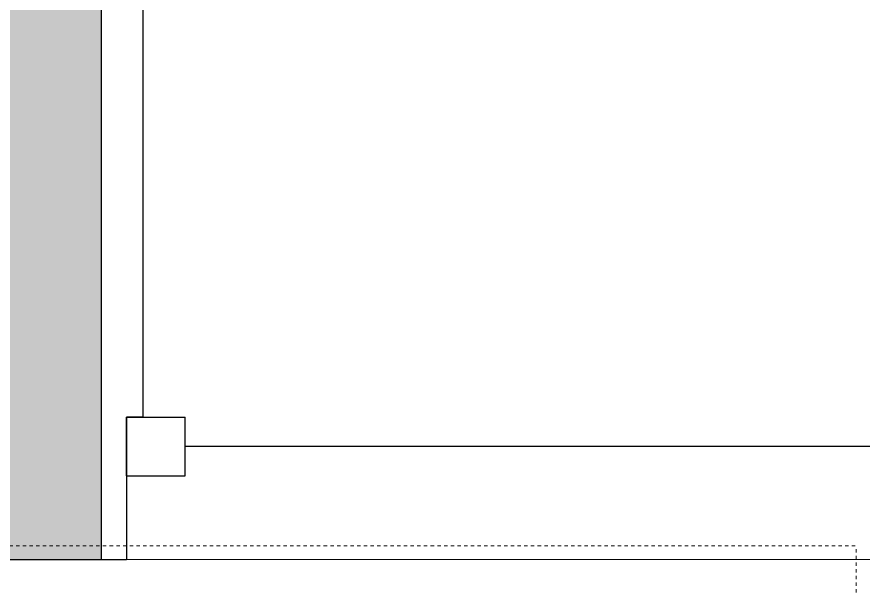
# Model space of a CAD drawing. Header units: inches. Extents: x -1176 to 1551, y -3558 to 978.
# Drawn here: x 754.31 to 779.61, y 91.1 to 108.1 of the extents above; entities that cross this region are included whole.
import ezdxf

# ---------------------------------------------------------------- set-up
doc = ezdxf.new("R2010")
doc.units = ezdxf.units.IN
doc.header["$MEASUREMENT"] = 0
doc.linetypes.add('Overhead 1_16_', pattern=[0.101562, 0.0625, -0.039062])
for name, color, linetype, lineweight in [('A-GLAZ', 151, 'Continuous', 18), ('A-WALL', 113, 'Continuous', 18), ('A-WALL-PATT', 111, 'Continuous', 18), ('S-STRS-MBND', 31, 'Continuous', 18)]:
    doc.layers.add(name, color=color, linetype=linetype, lineweight=lineweight)

# ---------------------------------------------------------------- blocks, each defined once
blk = doc.blocks.new('Double Hung - side window 3_ 6_5_ x 5_ 6_ 2-5312470-1st Floor Demo')
at = {"layer": 'A-GLAZ', "color": 8, "lineweight": 30}
for p, q in [((20.5, 6.75), (20.5, 11)), ((21.25, 11), (20.5, 11)), ((18.75, 8.5), (18.75, 6.75)), ((20.5, 8.5), (18.75, 8.5)), ((20.5, 8.5), (20.5, 6.75)), ((-18.75, 7.625), (18.75, 7.625)), ((20.5, 6.75), (18.75, 6.75)), ((20, 6.75), (20.5, 6.75)), ((20, 6.75), (20, -11))]:
    blk.add_line(p, q, dxfattribs=at)

msp = doc.modelspace()

# ---------------------------------------------------------------- hatches: boundary and pattern name
at = {"layer": 'A-WALL-PATT', "lineweight": 9}
h = msp.add_hatch(color=7, dxfattribs=at)
h.paths.add_polyline_path([(1120.829, 91.893), (1120.829, 113.893), (1049.399, 113.893), (1049.399, 91.893)], flags=0)
h.paths.add_polyline_path([(1229.487, 91.893), (1263.737, 91.893), (1263.737, 113.893), (1161.829, 113.893), (1161.829, 91.893), (1221.487, 91.893)], flags=0)
h.paths.add_polyline_path([(966.336, 91.893), (1006.899, 91.893), (1006.899, 113.893), (966.336, 113.893), (966.336, 112.555)], flags=0)
h.paths.add_polyline_path([(1329.149, 91.893), (1329.149, 113.893), (1290.237, 113.893), (1290.237, 91.893), (1312.047, 91.893)], flags=0)
h.paths.add_polyline_path([(562.75, 91.893), (635.431, 91.893), (635.431, 113.893), (562.75, 113.893)], flags=0)
h.paths.add_polyline_path([(747.85, 91.893), (756.836, 91.893), (756.836, 113.893), (677.931, 113.893), (677.931, 91.893)], flags=0)
h.paths.add_polyline_path([(890.513, 91.893), (923.836, 91.893), (923.836, 113.893), (890.513, 113.893), (890.513, 112.555)], flags=0)
h.paths.add_polyline_path([(799.336, 91.893), (848.013, 91.893), (848.013, 113.893), (799.336, 113.893), (799.336, 112.555)], flags=0)
h.paths.add_polyline_path([(520.25, 91.893), (520.25, 113.893), (480.776, 113.893), (480.776, 91.893)], flags=0)

# ---------------------------------------------------------------- linework, layer by layer
at = {"layer": 'A-WALL', "color": 8, "lineweight": 30}
for p, q in [((756.836, 91.893), (756.836, 113.893)), ((677.931, 91.893), (756.836, 91.893))]:
    msp.add_line(p, q, dxfattribs=at)
at = {"layer": 'A-WALL', "lineweight": 9}
msp.add_line((799.336, 91.893), (756.836, 91.893), dxfattribs=at)
at = {"layer": 'S-STRS-MBND', "linetype": 'Overhead 1_16_', "lineweight": 9}
for p in [(621.48, 92.299), (779.403, 90.299)]:
    msp.add_line(p, (779.403, 92.299), dxfattribs=at)

# ---------------------------------------------------------------- block references
at = {"layer": 'A-GLAZ', "rotation": 180}
msp.add_blockref('Double Hung - side window 3_ 6_5_ x 5_ 6_ 2-5312470-1st Floor Demo', (778.086, 102.893), dxfattribs=at)

doc.saveas('drawing.dxf')
